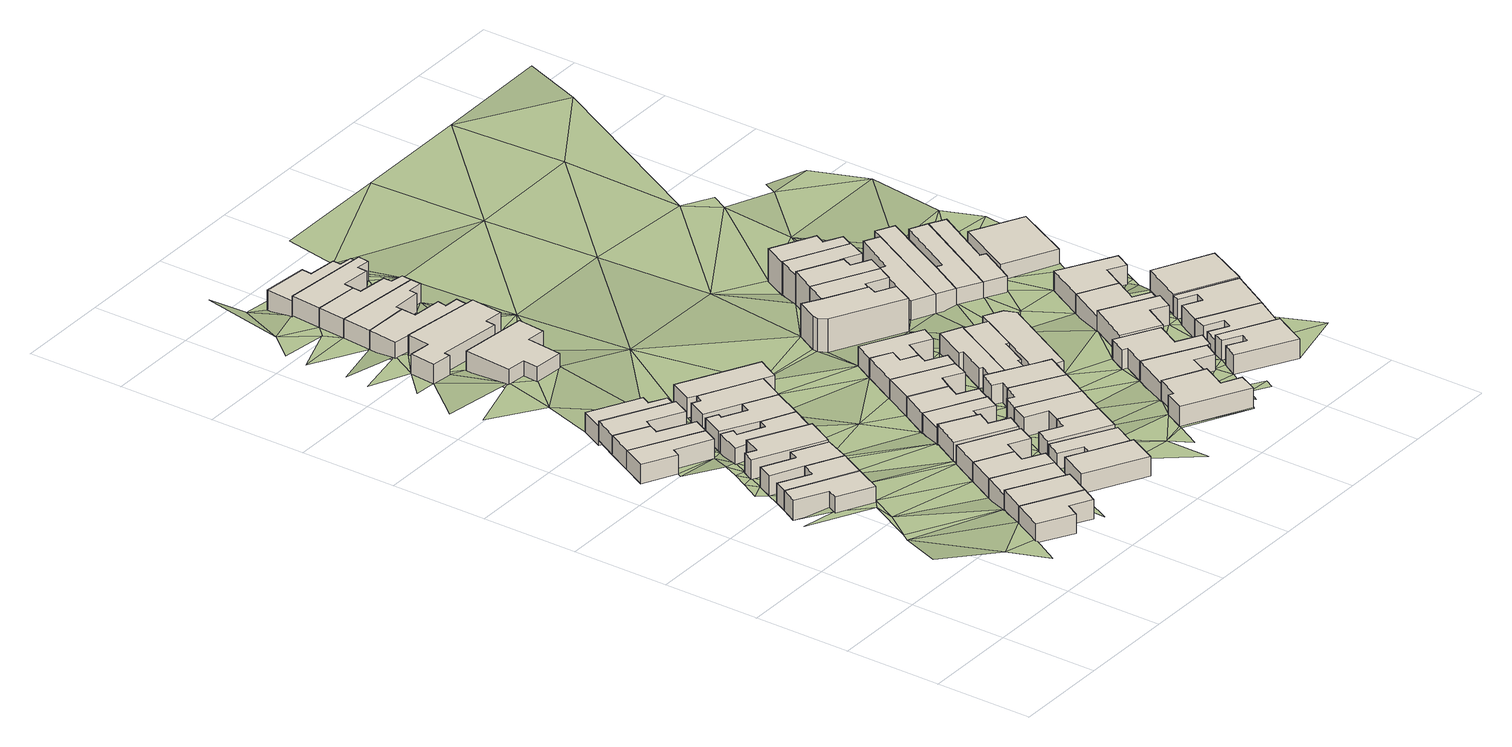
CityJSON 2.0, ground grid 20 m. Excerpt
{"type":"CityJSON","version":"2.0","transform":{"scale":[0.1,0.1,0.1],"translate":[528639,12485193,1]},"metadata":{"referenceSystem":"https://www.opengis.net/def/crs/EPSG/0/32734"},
"CityObjects":{
"building1":{"type":"Building","attributes":{"address":"44 Fairview Avenue Woodstock Cape Town","building":"house","building:levels":1,"building_height":4.1,"plus_code":"4FRW3F92+F83","ground_height":22.59,"roof_height":26.69},"geometry":[{"type":"Solid","lod":"1","boundaries":[[[[0,1,2,3]],[[1,4,5,2]],[[4,6,7,5]],[[6,8,9,7]],[[8,10,11,9]],[[10,0,3,11]],[[3,2,5,7,9,11]],[[10,8,6,4,1,0]]]]}]},
"building2":{"type":"Building","attributes":{"address":"42 Fairview Avenue Woodstock Cape Town","building":"house","building:levels":1,"building_height":4.1,"plus_code":"4FRW3F92+F85","ground_height":22.59,"roof_height":26.69},"geometry":[{"type":"Solid","lod":"1","boundaries":[[[[12,13,14,15]],[[13,16,17,14]],[[16,18,19,17]],[[18,1,2,19]],[[1,0,3,2]],[[0,12,15,3]],[[15,14,17,19,2,3]],[[0,1,18,16,13,12]]]]}]},
"building3":{"type":"Building","attributes":{"address":"53 Fairview Avenue Cape Town","building":"house","building:levels":1,"building_height":4.1,"plus_code":"4FRW3F92+898","ground_height":24.28,"roof_height":28.38},"geometry":[{"type":"Solid","lod":"1","boundaries":[[[[20,21,22,23]],[[21,24,25,22]],[[24,26,27,25]],[[26,28,29,27]],[[28,30,31,29]],[[30,20,23,31]],[[23,22,25,27,29,31]],[[30,28,26,24,21,20]]]]}]},
"building4":{"type":"Building","attributes":{"address":"7 Plumer Road Woodstock Cape Town","building":"house","building:levels":1,"building_height":4.1,"plus_code":"4FRW3F92+H86","ground_height":21.58,"roof_height":25.68},"geometry":[{"type":"Solid","lod":"1","boundaries":[[[[32,33,34,35]],[[33,36,37,34]],[[36,38,39,37]],[[38,40,41,39]],[[40,42,43,41]],[[42,32,35,43]],[[35,34,37,39,41,43]],[[42,40,38,36,33,32]]]]}]},
"building5":{"type":"Building","attributes":{"address":"40 Fairview Avenue Woodstock Cape Town","building":"house","building:levels":1,"building_height":4.1,"plus_code":"4FRW3F92+F9J","ground_height":22.59,"roof_height":26.69},"geometry":[{"type":"Solid","lod":"1","boundaries":[[[[13,12,15,14]],[[12,44,45,15]],[[44,46,47,45]],[[46,48,49,47]],[[48,50,51,49]],[[50,52,53,51]],[[52,13,14,53]],[[14,15,45,47,49,51,53]],[[52,50,48,46,44,12,13]]]]}]},
"building6":{"type":"Building","attributes":{"address":"51 Fairview Avenue Cape Town","building":"house","building:levels":1,"building_height":4.1,"plus_code":"4FRW3F92+89H","ground_height":24.28,"roof_height":28.38},"geometry":[{"type":"Solid","lod":"1","boundaries":[[[[30,28,29,31]],[[28,54,55,29]],[[54,56,57,55]],[[56,30,31,57]],[[31,29,55,57]],[[56,54,28,30]]]]}]},
"building7":{"type":"Building","attributes":{"address":"5 Plumer Road Woodstock Cape Town","building":"house","building:levels":1,"building_height":4.1,"plus_code":"4FRW3F92+H8F","ground_height":21.58,"roof_height":25.68},"geometry":[{"type":"Solid","lod":"1","boundaries":[[[[58,32,35,59]],[[32,42,43,35]],[[42,60,61,43]],[[60,62,63,61]],[[62,64,65,63]],[[64,58,59,65]],[[59,35,43,61,63,65]],[[64,62,60,42,32,58]]]]}]},
"building8":{"type":"Building","attributes":{"address":"38 Fairview Avenue Woodstock Cape Town","building":"house","building:levels":1,"building_height":4.1,"plus_code":"4FRW3F92+G92","ground_height":22.39,"roof_height":26.49},"geometry":[{"type":"Solid","lod":"1","boundaries":[[[[66,67,68,69]],[[67,70,71,68]],[[70,72,73,71]],[[72,74,75,73]],[[74,76,77,75]],[[76,66,69,77]],[[69,68,71,73,75,77]],[[76,74,72,70,67,66]]]]}]},
"building9":{"type":"Building","attributes":{"address":"49 Fairview Avenue Cape Town","building":"house","building:levels":1,"building_height":4.1,"plus_code":"4FRW3F92+8CV","ground_height":23.28,"roof_height":27.38},"geometry":[{"type":"Solid","lod":"1","boundaries":[[[[78,79,80,81]],[[79,82,83,80]],[[82,84,85,83]],[[84,78,81,85]],[[81,80,83,85]],[[84,82,79,78]]]]}]},
"building10":{"type":"Building","attributes":{"address":"3 Plumer Road Woodstock Cape Town","building":"house","building:levels":1,"building_height":4.1,"plus_code":"4FRW3F92+J84","ground_height":21.58,"roof_height":25.68},"geometry":[{"type":"Solid","lod":"1","boundaries":[[[[86,58,59,87]],[[58,64,65,59]],[[64,88,89,65]],[[88,90,91,89]],[[90,92,93,91]],[[92,86,87,93]],[[87,59,65,89,91,93]],[[92,90,88,64,58,86]]]]}]},
"building11":{"type":"Building","attributes":{"address":"36 Fairview Avenue Woodstock Cape Town","building":"house","building:levels":1,"building_height":4.1,"plus_code":"4FRW3F92+G9G","ground_height":21.58,"roof_height":25.68},"geometry":[{"type":"Solid","lod":"1","boundaries":[[[[94,95,96,97]],[[95,98,99,96]],[[98,100,101,99]],[[100,102,103,101]],[[102,104,105,103]],[[104,106,107,105]],[[106,108,109,107]],[[108,110,111,109]],[[110,94,97,111]],[[97,96,99,101,103,105,107,109,111]],[[110,108,106,104,102,100,98,95,94]]]]}]},
"building12":{"type":"Building","attributes":{"address":"1 Plumer Road Woodstock Cape Town","building":"house","building:levels":1,"building_height":4.1,"plus_code":"4FRW3F92+J89","ground_height":20.48,"roof_height":24.58},"geometry":[{"type":"Solid","lod":"1","boundaries":[[[[112,113,114,115]],[[113,116,117,114]],[[116,118,119,117]],[[118,120,121,119]],[[120,122,123,121]],[[122,112,115,123]],[[115,114,117,119,121,123]],[[122,120,118,116,113,112]]]]}]},
"building13":{"type":"Building","attributes":{"address":"47 Fairview Avenue Cape Town","building":"house","building:levels":1,"building_height":4.1,"plus_code":"4FRW3F92+9C7","ground_height":23.28,"roof_height":27.38},"geometry":[{"type":"Solid","lod":"1","boundaries":[[[[84,82,83,85]],[[82,124,125,83]],[[124,126,127,125]],[[126,128,129,127]],[[128,130,131,129]],[[130,84,85,131]],[[85,83,125,127,129,131]],[[130,128,126,124,82,84]]]]}]},
"building14":{"type":"Building","attributes":{"address":"34 Fairview Avenue Woodstock Cape Town","building":"house","building:levels":1,"building_height":4.1,"plus_code":"4FRW3F92+G9W","ground_height":21.51,"roof_height":25.61},"geometry":[{"type":"Solid","lod":"1","boundaries":[[[[132,133,134,135]],[[133,136,137,134]],[[136,138,139,137]],[[138,140,141,139]],[[140,142,143,141]],[[142,144,145,143]],[[144,146,96,145]],[[146,147,97,96]],[[147,132,135,97]],[[135,134,137,139,141,143,145,96,97]],[[147,146,144,142,140,138,136,133,132]]]]}]},
"building15":{"type":"Building","attributes":{"address":"45 Fairview Avenue Cape Town","building":"house","building:levels":1,"building_height":4.1,"plus_code":"4FRW3F92+9CW","ground_height":23.28,"roof_height":27.38},"geometry":[{"type":"Solid","lod":"1","boundaries":[[[[130,128,129,131]],[[128,148,149,129]],[[148,150,151,149]],[[150,152,153,151]],[[152,154,155,153]],[[154,130,131,155]],[[131,129,149,151,153,155]],[[154,152,150,148,128,130]]]]}]},
"building16":{"type":"Building","attributes":{"address":"18 Kitchener Road Woodstock Cape Town","building":"house","building:levels":1,"building_height":4.1,"plus_code":"4FRW3F92+8F7","ground_height":24.16,"roof_height":28.26},"geometry":[{"type":"Solid","lod":"1","boundaries":[[[[156,157,158,159]],[[157,160,161,158]],[[160,162,163,161]],[[162,164,165,163]],[[164,156,159,165]],[[159,158,161,163,165]],[[164,162,160,157,156]]]]}]},
"building17":{"type":"Building","attributes":{"address":"Fairview Avenue Woodstock Cape Town","building":"house","building:levels":1,"building_height":4.1,"plus_code":"4FRW3F92+H99","ground_height":21.51,"roof_height":25.61},"geometry":[{"type":"Solid","lod":"1","boundaries":[[[[166,167,168,169]],[[167,170,171,168]],[[170,172,173,171]],[[172,174,175,173]],[[174,133,134,175]],[[133,132,135,134]],[[132,166,169,135]],[[169,168,171,173,175,134,135]],[[132,133,174,172,170,167,166]]]]}]},
"building18":{"type":"Building","attributes":{"address":"43 Fairview Avenue Cape Town","building":"house","building:levels":1,"building_height":4.1,"plus_code":"4FRW3F92+CC9","ground_height":23.28,"roof_height":27.38},"geometry":[{"type":"Solid","lod":"1","boundaries":[[[[176,177,178,179]],[[177,180,181,178]],[[180,182,183,181]],[[182,184,185,183]],[[184,186,187,185]],[[186,176,179,187]],[[179,178,181,183,185,187]],[[186,184,182,180,177,176]]]]}]},
"building19":{"type":"Building","attributes":{"address":"16 Kitchener Road Woodstock Cape Town","building":"house","building:levels":1,"building_height":4.1,"plus_code":"4FRW3F92+8FQ","ground_height":23.28,"roof_height":27.38},"geometry":[{"type":"Solid","lod":"1","boundaries":[[[[188,189,190,191]],[[189,192,193,190]],[[192,194,195,193]],[[194,196,197,195]],[[196,198,199,197]],[[198,188,191,199]],[[191,190,193,195,197,199]],[[198,196,194,192,189,188]]]]}]},
"building20":{"type":"Building","attributes":{"address":"Fairview Avenue Woodstock Cape Town","building":"house","building:levels":1,"building_height":4.1,"plus_code":"4FRW3F92+HCM","ground_height":21.51,"roof_height":25.61},"geometry":[{"type":"Solid","lod":"1","boundaries":[[[[167,166,169,168]],[[166,200,201,169]],[[200,202,203,201]],[[202,204,205,203]],[[204,206,207,205]],[[206,167,168,207]],[[168,169,201,203,205,207]],[[206,204,202,200,166,167]]]]}]},
"building21":{"type":"Building","attributes":{"address":"41 Fairview Avenue Cape Town","building":"house","building:levels":1,"building_height":4.1,"plus_code":"4FRW3F92+CFR","ground_height":22.39,"roof_height":26.49},"geometry":[{"type":"Solid","lod":"1","boundaries":[[[[208,209,210,211]],[[209,212,213,210]],[[212,214,215,213]],[[214,216,217,215]],[[216,218,219,217]],[[218,208,211,219]],[[211,210,213,215,217,219]],[[218,216,214,212,209,208]]]]}]},
"building22":{"type":"Building","attributes":{"address":"14 Kitchener Road Woodstock Cape Town","building":"house","building:levels":1,"building_height":4.1,"plus_code":"4FRW3F92+8GR","ground_height":23.24,"roof_height":27.34},"geometry":[{"type":"Solid","lod":"1","boundaries":[[[[220,221,222,223]],[[221,224,225,222]],[[224,226,227,225]],[[226,228,229,227]],[[228,230,231,229]],[[230,220,223,231]],[[223,222,225,227,229,231]],[[230,228,226,224,221,220]]]]}]},
"building23":{"type":"Building","attributes":{"address":"13A Altona Grove Woodstock Cape Town","building":"house","building:levels":1,"building_height":4.1,"plus_code":"4FRW3F92+P9F","ground_height":19.25,"roof_height":23.35},"geometry":[{"type":"Solid","lod":"1","boundaries":[[[[232,233,234,235]],[[233,236,237,234]],[[236,238,239,237]],[[238,240,241,239]],[[240,242,243,241]],[[242,244,245,243]],[[244,246,247,245]],[[246,232,235,247]],[[235,234,237,239,241,243,245,247]],[[246,244,242,240,238,236,233,232]]]]}]},
"building24":{"type":"Building","attributes":{"address":"11 Altona Grove Woodstock Cape Town","building":"house","building:levels":1,"building_height":4.1,"plus_code":"4FRW3F92+Q9F","ground_height":19.25,"roof_height":23.35},"geometry":[{"type":"Solid","lod":"1","boundaries":[[[[248,249,250,251]],[[249,252,253,250]],[[252,254,255,253]],[[254,256,257,255]],[[256,258,259,257]],[[258,260,261,259]],[[260,262,263,261]],[[262,264,265,263]],[[264,266,267,265]],[[266,248,251,267]],[[251,250,253,255,257,259,261,263,265,267]],[[266,264,262,260,258,256,254,252,249,248]]]]}]},
"building25":{"type":"Building","attributes":{"address":"39 Fairview Avenue Cape Town","building":"house","building:levels":1,"building_height":4.1,"plus_code":"4FRW3F92+FF4","ground_height":22.26,"roof_height":26.36},"geometry":[{"type":"Solid","lod":"1","boundaries":[[[[268,269,270,271]],[[269,272,273,270]],[[272,274,275,273]],[[274,276,277,275]],[[276,278,279,277]],[[278,268,271,279]],[[271,270,273,275,277,279]],[[278,276,274,272,269,268]]]]}]},
"building26":{"type":"Building","attributes":{"address":"12 Kitchener Road Woodstock Cape Town","building":"house","building:levels":1,"building_height":4.1,"plus_code":"4FRW3F92+9GP","ground_height":23.24,"roof_height":27.34},"geometry":[{"type":"Solid","lod":"1","boundaries":[[[[280,281,282,283]],[[281,284,285,282]],[[284,286,287,285]],[[286,221,222,287]],[[221,220,223,222]],[[220,280,283,223]],[[283,282,285,287,222,223]],[[220,221,286,284,281,280]]]]}]},
"building27":{"type":"Building","attributes":{"address":"9 Altona Grove Woodstock Cape Town","building":"house","building:levels":1,"building_height":4.1,"plus_code":"4FRW3F92+R93","ground_height":18.28,"roof_height":22.38},"geometry":[{"type":"Solid","lod":"1","boundaries":[[[[288,289,290,291]],[[289,292,293,290]],[[292,294,295,293]],[[294,296,297,295]],[[296,298,299,297]],[[298,300,301,299]],[[300,302,303,301]],[[302,288,291,303]],[[291,290,293,295,297,299,301,303]],[[302,300,298,296,294,292,289,288]]]]}]},
"building28":{"type":"Building","attributes":{"address":"7 Altona Grove Woodstock Cape Town","building":"house","building:levels":1,"building_height":4.1,"plus_code":"4FRW3F92+R9P","ground_height":18.28,"roof_height":22.38},"geometry":[{"type":"Solid","lod":"1","boundaries":[[[[304,288,291,305]],[[288,302,303,291]],[[302,306,307,303]],[[306,308,309,307]],[[308,310,311,309]],[[310,312,313,311]],[[312,314,315,313]],[[314,304,305,315]],[[305,291,303,307,309,311,313,315]],[[314,312,310,308,306,302,288,304]]]]}]},
"building29":{"type":"Building","attributes":{"address":"37 Fairview Avenue Cape Town","building":"house","building:levels":1,"building_height":4.1,"plus_code":"4FRW3F92+FFQ","ground_height":22.26,"roof_height":26.36},"geometry":[{"type":"Solid","lod":"1","boundaries":[[[[278,276,277,279]],[[276,316,317,277]],[[316,318,319,317]],[[318,320,321,319]],[[320,322,323,321]],[[322,278,279,323]],[[279,277,317,319,321,323]],[[322,320,318,316,276,278]]]]}]},
"building30":{"type":"Building","attributes":{"address":"10 Kitchener Road Woodstock Cape Town","building":"house","building:levels":1,"building_height":4.1,"plus_code":"4FRW3F92+CG4","ground_height":23.24,"roof_height":27.34},"geometry":[{"type":"Solid","lod":"1","boundaries":[[[[324,325,326,327]],[[325,328,329,326]],[[328,281,282,329]],[[281,280,283,282]],[[280,330,331,283]],[[330,324,327,331]],[[327,326,329,282,283,331]],[[330,280,281,328,325,324]]]]}]},
"building31":{"type":"Building","attributes":{"address":"5 Altona Grove Woodstock Cape Town","building":"house","building:levels":1,"building_height":4.1,"plus_code":"4FRW3F92+R9W","ground_height":18.28,"roof_height":22.38},"geometry":[{"type":"Solid","lod":"1","boundaries":[[[[332,304,305,333]],[[304,314,315,305]],[[314,334,335,315]],[[334,336,337,335]],[[336,338,339,337]],[[338,340,341,339]],[[340,342,343,341]],[[342,332,333,343]],[[333,305,315,335,337,339,341,343]],[[342,340,338,336,334,314,304,332]]]]}]},
"building32":{"type":"Building","attributes":{"address":"35 Fairview Avenue Cape Town","building":"house","building:levels":1,"building_height":4.1,"plus_code":"4FRW3F92+FGR","ground_height":22.26,"roof_height":26.36},"geometry":[{"type":"Solid","lod":"1","boundaries":[[[[322,320,321,323]],[[320,344,345,321]],[[344,346,347,345]],[[346,348,349,347]],[[348,350,351,349]],[[350,352,353,351]],[[352,354,355,353]],[[354,322,323,355]],[[323,321,345,347,349,351,353,355]],[[354,352,350,348,346,344,320,322]]]]}]},
"building33":{"type":"Building","attributes":{"address":"3 Altona Grove Woodstock Cape Town","building":"house","building:levels":1,"building_height":4.1,"plus_code":"4FRW3F92+V9H","ground_height":18.28,"roof_height":22.38},"geometry":[{"type":"Solid","lod":"1","boundaries":[[[[356,332,333,357]],[[332,342,343,333]],[[342,358,359,343]],[[358,360,361,359]],[[360,362,363,361]],[[362,364,365,363]],[[364,366,367,365]],[[366,356,357,367]],[[357,333,343,359,361,363,365,367]],[[366,364,362,360,358,342,332,356]]]]}]},
"building34":{"type":"Building","attributes":{"address":"8 Kitchener Road Woodstock Cape Town","building":"house","building:levels":1,"building_height":4.1,"plus_code":"4FRW3F92+CGH","ground_height":23.24,"roof_height":27.34},"geometry":[{"type":"Solid","lod":"1","boundaries":[[[[368,369,370,371]],[[369,372,373,370]],[[372,374,375,373]],[[374,376,377,375]],[[376,324,327,377]],[[324,330,331,327]],[[330,368,371,331]],[[371,370,373,375,377,327,331]],[[330,324,376,374,372,369,368]]]]}]},
"building35":{"type":"Building","attributes":{"address":"1 Altona Grove Woodstock Cape Town","building":"house","building:levels":1,"building_height":4.1,"plus_code":"4FRW3F92+V9W","ground_height":17.26,"roof_height":21.36},"geometry":[{"type":"Solid","lod":"1","boundaries":[[[[378,379,380,381]],[[379,382,383,380]],[[382,384,385,383]],[[384,386,387,385]],[[386,388,389,387]],[[388,390,391,389]],[[390,392,393,391]],[[392,378,381,393]],[[381,380,383,385,387,389,391,393]],[[392,390,388,386,384,382,379,378]]]]}]},
"building36":{"type":"Building","attributes":{"address":"19 Kitchener Road Woodstock Cape Town","building":"house","building:levels":1,"building_height":4.1,"plus_code":"4FRW3F92+8HH","ground_height":24.16,"roof_height":28.26},"geometry":[{"type":"Solid","lod":"1","boundaries":[[[[394,395,396,397]],[[395,398,399,396]],[[398,400,401,399]],[[400,402,403,401]],[[402,404,405,403]],[[404,406,407,405]],[[406,408,409,407]],[[408,394,397,409]],[[397,396,399,401,403,405,407,409]],[[408,406,404,402,400,398,395,394]]]]}]},
"building37":{"type":"Building","attributes":{"address":"33 Fairview Avenue Cape Town","building":"house","building:levels":1,"building_height":4.1,"plus_code":"4FRW3F92+GG8","ground_height":22.26,"roof_height":26.36},"geometry":[{"type":"Solid","lod":"1","boundaries":[[[[354,352,353,355]],[[352,350,351,353]],[[350,348,349,351]],[[348,410,411,349]],[[410,412,413,411]],[[412,414,415,413]],[[414,416,417,415]],[[416,354,355,417]],[[355,353,351,349,411,413,415,417]],[[416,414,412,410,348,350,352,354]]]]}]},
"building38":{"type":"Building","attributes":{"address":"2 Kitchener Road Woodstock Cape Town","building":"house","building:levels":1,"building_height":4.1,"plus_code":"4FRW3F92+FH6","ground_height":22.26,"roof_height":26.36},"geometry":[{"type":"Solid","lod":"1","boundaries":[[[[418,419,420,421]],[[419,422,423,420]],[[422,424,425,423]],[[424,426,427,425]],[[426,428,429,427]],[[428,430,431,429]],[[430,432,433,431]],[[432,418,421,433]],[[421,420,423,425,427,429,431,433]],[[432,430,428,426,424,422,419,418]]]]}]},
"building39":{"type":"Building","attributes":{"address":"4 Kitchener Road Woodstock Cape Town","building":"house","building:levels":1,"building_height":4.1,"plus_code":"4FRW3F92+FHG","ground_height":22.05,"roof_height":26.15},"geometry":[{"type":"Solid","lod":"1","boundaries":[[[[434,435,436,437]],[[435,438,439,436]],[[438,440,441,439]],[[440,442,443,441]],[[442,444,445,443]],[[444,446,447,445]],[[446,448,449,447]],[[448,434,437,449]],[[437,436,439,441,443,445,447,449]],[[448,446,444,442,440,438,435,434]]]]}]},
"building40":{"type":"Building","attributes":{"address":"17 Kitchener Road Woodstock Cape Town","building":"house","building:levels":1,"building_height":4.1,"plus_code":"4FRW3F92+9J3","ground_height":23.33,"roof_height":27.43},"geometry":[{"type":"Solid","lod":"1","boundaries":[[[[450,451,452,453]],[[451,454,455,452]],[[454,456,457,455]],[[456,458,459,457]],[[458,460,461,459]],[[460,450,453,461]],[[453,452,455,457,459,461]],[[460,458,456,454,451,450]]]]}]},
"building41":{"type":"Building","attributes":{"building":"yes","building:levels":2,"building_height":6.9,"plus_code":"4FRW3F92+HH6","ground_height":21.19,"roof_height":28.09},"geometry":[{"type":"Solid","lod":"1","boundaries":[[[[462,463,464,465]],[[463,466,467,464]],[[466,468,469,467]],[[468,470,471,469]],[[470,472,473,471]],[[472,474,475,473]],[[474,476,477,475]],[[476,478,479,477]],[[478,462,465,479]],[[465,464,467,469,471,473,475,477,479]],[[478,476,474,472,470,468,466,463,462]]]]}]},
"building42":{"type":"Building","attributes":{"address":"6 Kitchener Road Woodstock Cape Town","building":"house","building:levels":1,"building_height":4.1,"plus_code":"4FRW3F92+CHW","ground_height":22.05,"roof_height":26.15},"geometry":[{"type":"Solid","lod":"1","boundaries":[[[[448,446,447,449]],[[446,480,481,447]],[[480,482,483,481]],[[482,484,485,483]],[[484,486,487,485]],[[486,488,489,487]],[[488,490,491,489]],[[490,448,449,491]],[[449,447,481,483,485,487,489,491]],[[490,488,486,484,482,480,446,448]]]]}]},
"building43":{"type":"Building","attributes":{"address":"15 Kitchener Road Woodstock Cape Town","building":"house","building:levels":1,"building_height":4.1,"plus_code":"4FRW3F92+9JG","ground_height":23.33,"roof_height":27.43},"geometry":[{"type":"Solid","lod":"1","boundaries":[[[[451,450,453,452]],[[450,492,493,453]],[[492,494,495,493]],[[494,496,497,495]],[[496,498,499,497]],[[498,500,501,499]],[[500,502,503,501]],[[502,504,505,503]],[[504,451,452,505]],[[452,453,493,495,497,499,501,503,505]],[[504,502,500,498,496,494,492,450,451]]]]}]},
"building44":{"type":"Building","attributes":{"address":"Fairview Avenue Cape Town","building":"detached","building:levels":2,"building_height":6.9,"plus_code":"4FRW3F92+HHG","ground_height":20.89,"roof_height":27.79},"geometry":[{"type":"Solid","lod":"1","boundaries":[[[[506,507,508,509]],[[507,510,511,508]],[[510,512,513,511]],[[512,514,515,513]],[[514,516,517,515]],[[516,506,509,517]],[[509,508,511,513,515,517]],[[516,514,512,510,507,506]]]]}]},
"building45":{"type":"Building","attributes":{"address":"Fairview Avenue Cape Town","building":"detached","building:levels":2,"building_height":6.9,"plus_code":"4FRW3F92+HHW","ground_height":20.89,"roof_height":27.79},"geometry":[{"type":"Solid","lod":"1","boundaries":[[[[506,516,517,509]],[[516,518,519,517]],[[518,520,521,519]],[[520,522,523,521]],[[522,524,525,523]],[[524,506,509,525]],[[509,517,519,521,523,525]],[[524,522,520,518,516,506]]]]}]},
"building46":{"type":"Building","attributes":{"address":"24 Roberts Road Woodstock Cape Town","building":"house","building:levels":1,"building_height":4.1,"plus_code":"4FRW3F92+8MG","ground_height":24.44,"roof_height":28.54},"geometry":[{"type":"Solid","lod":"1","boundaries":[[[[526,527,528,529]],[[527,530,531,528]],[[530,532,533,531]],[[532,534,535,533]],[[534,536,537,535]],[[536,538,539,537]],[[538,540,541,539]],[[540,526,529,541]],[[529,528,531,533,535,537,539,541]],[[540,538,536,534,532,530,527,526]]]]}]},
"building47":{"type":"Building","attributes":{"address":"13 Kitchener Road Woodstock Cape Town","building":"house","building:levels":1,"building_height":4.1,"plus_code":"4FRW3F92+CM3","ground_height":23.33,"roof_height":27.43},"geometry":[{"type":"Solid","lod":"1","boundaries":[[[[542,543,544,545]],[[543,546,547,544]],[[546,548,549,547]],[[548,550,551,549]],[[550,552,553,551]],[[552,542,545,553]],[[545,544,547,549,551,553]],[[552,550,548,546,543,542]]]]}]},
"building48":{"type":"Building","attributes":{"address":"Fairview Avenue Cape Town","building":"detached","building:levels":2,"building_height":6.9,"plus_code":"4FRW3F92+JJ6","ground_height":20.11,"roof_height":27.01},"geometry":[{"type":"Solid","lod":"1","boundaries":[[[[554,555,556,557]],[[555,558,559,556]],[[558,560,561,559]],[[560,562,563,561]],[[562,564,565,563]],[[564,554,557,565]],[[557,556,559,561,563,565]],[[564,562,560,558,555,554]]]]}]},
"building49":{"type":"Building","attributes":{"address":"22 Roberts Road Woodstock Cape Town","building":"house","building:levels":1,"building_height":4.1,"plus_code":"4FRW3F92+8PR","ground_height":23.33,"roof_height":27.43},"geometry":[{"type":"Solid","lod":"1","boundaries":[[[[566,567,568,569]],[[567,570,571,568]],[[570,572,573,571]],[[572,574,575,573]],[[574,576,577,575]],[[576,578,579,577]],[[578,580,581,579]],[[580,566,569,581]],[[569,568,571,573,575,577,579,581]],[[580,578,576,574,572,570,567,566]]]]}]},
"building50":{"type":"Building","attributes":{"address":"Fairview Avenue Cape Town","building":"detached","building:levels":2,"building_height":6.9,"plus_code":"4FRW3F92+JJJ","ground_height":19.9,"roof_height":26.8},"geometry":[{"type":"Solid","lod":"1","boundaries":[[[[582,583,584,585]],[[583,586,587,584]],[[586,588,589,587]],[[588,590,591,589]],[[590,592,593,591]],[[592,582,585,593]],[[585,584,587,589,591,593]],[[592,590,588,586,583,582]]]]}]},
"building51":{"type":"Building","attributes":{"address":"Kitchener Road Cape Town","building":"house","building:levels":1,"building_height":4.1,"plus_code":"4FRW3F92+HJ8","ground_height":20.89,"roof_height":24.99},"geometry":[{"type":"Solid","lod":"1","boundaries":[[[[594,595,596,597]],[[595,598,599,596]],[[598,600,601,599]],[[600,602,603,601]],[[602,604,605,603]],[[604,594,597,605]],[[597,596,599,601,603,605]],[[604,602,600,598,595,594]]]]}]},
"building52":{"type":"Building","attributes":{"address":"11 Kitchener Road Woodstock Cape Town","building":"house","building:levels":1,"building_height":4.1,"plus_code":"4FRW3F92+CMP","ground_height":22.05,"roof_height":26.15},"geometry":[{"type":"Solid","lod":"1","boundaries":[[[[606,607,608,609]],[[607,610,611,608]],[[610,612,613,611]],[[612,614,615,613]],[[614,616,617,615]],[[616,606,609,617]],[[609,608,611,613,615,617]],[[616,614,612,610,607,606]]]]}]},
"building53":{"type":"Building","attributes":{"address":"Kitchener Road Cape Town","building":"house","building:levels":1,"building_height":4.1,"plus_code":"4FRW3F92+HMJ","ground_height":20.89,"roof_height":24.99},"geometry":[{"type":"Solid","lod":"1","boundaries":[[[[594,618,619,597]],[[618,620,621,619]],[[620,622,623,621]],[[622,624,625,623]],[[624,595,596,625]],[[595,594,597,596]],[[597,619,621,623,625,596]],[[595,624,622,620,618,594]]]]}]},
"building54":{"type":"Building","attributes":{"address":"20 Roberts Road Woodstock Cape Town","building":"house","building:levels":1,"building_height":4.1,"plus_code":"4FRW3F92+9PF","ground_height":23.33,"roof_height":27.43},"geometry":[{"type":"Solid","lod":"1","boundaries":[[[[567,626,627,568]],[[626,628,629,627]],[[628,630,631,629]],[[630,632,633,631]],[[632,634,635,633]],[[634,636,637,635]],[[636,570,571,637]],[[570,567,568,571]],[[568,627,629,631,633,635,637,571]],[[570,636,634,632,630,628,626,567]]]]}]},
"building55":{"type":"Building","attributes":{"address":"Kitchener Road Cape Town","building":"house","building:levels":1,"building_height":4.1,"plus_code":"4FRW3F92+HMG","ground_height":20.89,"roof_height":24.99},"geometry":[{"type":"Solid","lod":"1","boundaries":[[[[618,638,639,619]],[[638,640,641,639]],[[640,642,643,641]],[[642,644,645,643]],[[644,620,621,645]],[[620,618,619,621]],[[619,639,641,643,645,621]],[[620,644,642,640,638,618]]]]}]},
"building56":{"type":"Building","attributes":{"address":"9 Kitchener Road Woodstock Cape Town","building":"house","building:levels":1,"building_height":4.1,"plus_code":"4FRW3F92+FPC","ground_height":22.05,"roof_height":26.15},"geometry":[{"type":"Solid","lod":"1","boundaries":[[[[607,606,609,608]],[[606,646,647,609]],[[646,648,649,647]],[[648,650,651,649]],[[650,652,653,651]],[[652,607,608,653]],[[608,609,647,649,651,653]],[[652,650,648,646,606,607]]]]}]},
"building57":{"type":"Building","attributes":{"address":"Kitchener Road Cape Town","building":"house","building:levels":1,"building_height":4.1,"plus_code":"4FRW3F92+HM9","ground_height":20.89,"roof_height":24.99},"geometry":[{"type":"Solid","lod":"1","boundaries":[[[[638,654,655,639]],[[654,656,657,655]],[[656,658,659,657]],[[658,660,661,659]],[[660,640,641,661]],[[640,638,639,641]],[[639,655,657,659,661,641]],[[640,660,658,656,654,638]]]]}]},
"building58":{"type":"Building","attributes":{"address":"18 Roberts Road Woodstock Cape Town","building":"house","building:levels":1,"building_height":4.1,"plus_code":"4FRW3F92+CP5","ground_height":23.56,"roof_height":27.66},"geometry":[{"type":"Solid","lod":"1","boundaries":[[[[662,663,664,665]],[[663,666,667,664]],[[666,668,669,667]],[[668,662,665,669]],[[665,664,667,669]],[[668,666,663,662]]]]}]},
"building59":{"type":"Building","attributes":{"address":"4 Bettington Square Woodstock Cape Town","building":"house","building:levels":1,"building_height":4.1,"plus_code":"4FRW3F92+GPM","ground_height":20.94,"roof_height":25.04},"geometry":[{"type":"Solid","lod":"1","boundaries":[[[[670,671,672,673]],[[671,674,675,672]],[[674,676,677,675]],[[676,670,673,677]],[[673,672,675,677]],[[676,674,671,670]]]]}]},
"terrain1":{"type":"TINRelief","geometry":[{"type":"CompositeSurface","lod":"1","boundaries":[[[678,679,680]],[[680,681,682]],[[678,680,683]],[[684,685,686]],[[4,686,687]],[[682,683,680]],[[56,688,678]],[[689,685,688]],[[689,688,56]],[[56,678,683]],[[690,686,685]],[[52,18,16]],[[50,691,52]],[[690,685,689]],[[692,691,50]],[[16,13,52]],[[692,50,693]],[[692,693,694]],[[695,693,50]],[[56,84,689]],[[50,48,695]],[[694,693,696]],[[690,689,130]],[[36,697,40]],[[698,694,696]],[[36,40,38]],[[693,695,46]],[[40,697,698]],[[695,48,46]],[[699,698,696]],[[696,700,699]],[[689,84,130]],[[698,699,40]],[[700,701,699]],[[46,702,693]],[[690,154,703]],[[104,40,699]],[[62,704,64]],[[705,706,28]],[[40,104,42]],[[88,64,704]],[[130,154,690]],[[62,60,704]],[[12,703,180]],[[707,42,104]],[[46,44,702]],[[28,706,54]],[[104,102,707]],[[704,90,88]],[[42,707,708]],[[706,709,54]],[[708,60,42]],[[710,711,102]],[[60,90,704]],[[707,102,712]],[[703,154,180]],[[60,708,713]],[[177,44,12]],[[712,102,711]],[[713,90,60]],[[54,709,714]],[[708,715,713]],[[122,716,717]],[[714,718,54]],[[177,702,44]],[[717,719,720]],[[12,180,177]],[[721,90,713]],[[715,722,136]],[[92,90,721]],[[715,133,713]],[[723,724,719]],[[126,725,128]],[[714,726,718]],[[66,702,727]],[[721,728,92]],[[726,725,718]],[[715,136,133]],[[716,729,730]],[[728,721,731]],[[732,723,733]],[[92,728,730]],[[714,734,726]],[[731,735,728]],[[128,725,150]],[[182,180,154]],[[150,148,128]],[[725,726,194]],[[702,177,218]],[[730,204,716]],[[204,730,728]],[[736,733,737]],[[719,717,738]],[[727,739,66]],[[726,734,740]],[[194,150,725]],[[727,702,218]],[[723,719,741]],[[742,717,716]],[[194,743,150]],[[182,154,152]],[[717,742,738]],[[744,741,719]],[[745,150,743]],[[737,288,746]],[[739,727,132]],[[738,747,719]],[[748,741,744]],[[150,745,152]],[[749,733,750]],[[737,733,749]],[[751,743,194]],[[288,304,752]],[[753,754,755]],[[745,284,152]],[[756,716,204]],[[752,304,754]],[[182,152,284]],[[184,176,186]],[[727,218,757]],[[284,184,182]],[[224,221,745]],[[748,744,256]],[[221,284,745]],[[751,758,743]],[[132,200,166]],[[742,716,756]],[[281,176,184]],[[184,284,281]],[[755,754,332]],[[759,760,176]],[[727,757,761]],[[132,727,354]],[[281,759,176]],[[751,156,762]],[[284,221,286]],[[156,763,762]],[[754,304,332]],[[755,332,356]],[[749,764,737]],[[204,202,756]],[[755,356,765]],[[751,762,758]],[[132,354,200]],[[759,281,328]],[[242,742,244]],[[755,765,766]],[[246,256,744]],[[761,354,727]],[[759,328,767]],[[244,742,756]],[[767,328,324]],[[356,392,765]],[[324,328,325]],[[274,768,276]],[[400,758,762]],[[769,770,762]],[[374,768,767]],[[324,374,767]],[[202,200,416]],[[758,400,220]],[[258,256,260]],[[262,764,749]],[[260,256,246]],[[770,402,762]],[[771,772,302]],[[376,374,324]],[[768,372,276]],[[374,372,768]],[[200,354,416]],[[765,392,773]],[[316,276,318]],[[302,308,306]],[[402,400,762]],[[276,372,318]],[[244,774,246]],[[302,772,308]],[[774,244,756]],[[280,220,395]],[[260,246,774]],[[772,775,776]],[[428,318,372]],[[466,756,202]],[[400,395,220]],[[372,777,428]],[[342,340,338]],[[470,202,416]],[[773,392,778]],[[764,262,776]],[[779,777,372]],[[260,774,262]],[[780,402,770]],[[358,342,360]],[[318,428,320]],[[308,772,312]],[[777,430,428]],[[312,772,776]],[[470,468,202]],[[262,774,776]],[[779,372,369]],[[312,310,308]],[[338,360,342]],[[400,398,395]],[[344,348,346]],[[312,776,774]],[[468,466,202]],[[320,428,426]],[[424,344,320]],[[334,338,336]],[[369,781,779]],[[782,402,780]],[[783,348,344]],[[451,330,280]],[[320,426,424]],[[778,784,785]],[[783,410,348]],[[472,470,416]],[[395,451,280]],[[783,344,424]],[[338,364,360]],[[781,369,786]],[[364,362,360]],[[773,778,787]],[[774,788,312]],[[781,786,789]],[[330,790,368]],[[312,788,314]],[[334,788,338]],[[412,410,783]],[[314,788,334]],[[422,783,424]],[[338,788,364]],[[786,369,791]],[[785,787,778]],[[792,793,785]],[[783,422,412]],[[474,472,416]],[[502,790,330]],[[466,794,756]],[[756,795,774]],[[788,366,364]],[[502,330,451]],[[796,797,798]],[[788,793,366]],[[791,799,786]],[[785,793,787]],[[414,412,422]],[[414,474,416]],[[798,800,801]],[[793,788,787]],[[798,802,796]],[[422,419,414]],[[798,801,802]],[[466,463,803]],[[500,790,502]],[[451,504,502]],[[802,540,796]],[[801,804,802]],[[414,419,474]],[[796,805,806]],[[801,807,804]],[[756,794,795]],[[540,805,796]],[[466,803,808]],[[809,788,774]],[[466,808,794]],[[474,419,490]],[[490,419,448]],[[542,790,500]],[[538,805,540]],[[790,542,486]],[[476,462,478]],[[809,787,788]],[[532,805,538]],[[810,805,532]],[[498,543,500]],[[474,811,476]],[[542,500,543]],[[532,812,810]],[[594,474,490]],[[532,538,536]],[[813,462,514]],[[462,476,514]],[[812,532,530]],[[474,594,811]],[[808,564,794]],[[774,795,809]],[[811,514,476]],[[543,498,546]],[[494,498,496]],[[812,530,494]],[[534,532,536]],[[488,814,490]],[[494,530,578]],[[546,498,494]],[[815,787,816]],[[564,817,794]],[[490,814,594]],[[488,486,818]],[[494,572,546]],[[572,494,578]],[[602,514,811]],[[570,546,572]],[[578,819,572]],[[486,542,607]],[[514,602,516]],[[820,518,522]],[[814,488,821]],[[607,818,486]],[[572,819,574]],[[821,488,818]],[[546,570,550]],[[548,546,550]],[[602,518,516]],[[822,823,522]],[[822,522,518]],[[816,787,809]],[[822,518,602]],[[636,550,570]],[[822,602,600]],[[824,526,825]],[[826,795,794]],[[550,636,630]],[[818,827,821]],[[552,550,630]],[[794,817,828]],[[652,818,607]],[[630,636,829]],[[822,600,598]],[[668,552,630]],[[818,652,827]],[[598,830,822]],[[588,831,590]],[[829,832,630]],[[552,668,833]],[[817,590,834]],[[835,824,825]],[[836,837,833]],[[830,598,831]],[[838,827,652]],[[666,833,668]],[[642,620,644]],[[834,590,831]],[[836,833,666]],[[838,656,827]],[[831,598,624]],[[809,795,839]],[[828,826,794]],[[838,652,840]],[[598,595,624]],[[828,817,834]],[[834,831,624]],[[841,836,842]],[[666,843,836]],[[642,622,620]],[[843,842,836]],[[838,671,656]],[[840,652,844]],[[671,658,656]],[[845,838,840]],[[622,834,624]],[[795,826,839]],[[843,846,842]],[[846,844,842]],[[642,640,622]],[[671,660,658]],[[846,847,844]],[[809,848,816]],[[844,849,840]],[[850,828,834]],[[622,640,851]],[[826,828,852]],[[853,834,622]],[[848,809,839]],[[851,640,660]],[[671,854,660]],[[854,671,670]],[[834,853,850]],[[660,854,851]],[[851,853,622]],[[850,855,856]],[[839,826,857]],[[850,853,855]],[[857,848,839]],[[858,848,857]]]}]}
},
"vertices":[
[200,457,59],[64,527,59],[64,527,100],[200,457,100],[45,493,59],[45,493,100],[109,460,59],[109,460,100],[99,439,59],[99,439,100],[172,402,59],[172,402,100],
[228,510,59],[156,547,59],[156,547,100],[228,510,100],[141,520,59],[141,520,100],[78,553,59],[78,553,100],
[209,76,76],[279,37,76],[279,37,116],[209,76,116],[295,65,76],[295,65,116],[339,41,76],[339,41,116],[358,74,76],[358,74,116],[242,137,76],[242,137,116],
[30,850,49],[4,800,49],[4,800,89],[30,850,89],[71,765,49],[71,765,89],[80,782,49],[80,782,89],[154,745,49],[154,745,89],[169,775,49],[169,775,89],
[251,561,59],[251,561,100],[181,597,59],[181,597,100],[171,577,59],[171,577,100],[106,610,59],[106,610,100],[90,578,59],[90,578,100],
[387,128,76],[387,128,116],[273,191,76],[273,191,116],
[58,901,49],[58,901,89],[186,807,49],[186,807,89],[115,845,49],[115,845,89],[125,865,49],[125,865,89],
[288,625,57],[172,687,57],[172,687,98],[288,625,98],[154,652,57],[154,652,98],[133,663,57],[133,663,98],[121,640,57],[121,640,98],[258,568,57],[258,568,98],
[273,191,66],[387,128,66],[387,128,106],[273,191,106],[419,184,66],[419,184,106],[303,247,66],[303,247,106],
[85,950,49],[85,950,89],[134,880,49],[134,880,89],[204,843,49],[204,843,89],[222,878,49],[222,878,89],
[318,682,49],[252,714,49],[252,714,89],[318,682,89],[243,696,49],[243,696,89],[191,722,49],[191,722,89],[198,735,49],[198,735,89],[175,747,49],[175,747,89],[149,695,49],[149,695,89],[172,687,49],[172,687,89],[288,625,49],[288,625,89],
[85,950,38],[222,878,38],[222,878,79],[85,950,79],[237,908,38],[237,908,79],[203,926,38],[203,926,79],[213,944,38],[213,944,79],[110,998,38],[110,998,79],
[436,216,66],[436,216,106],[394,239,66],[394,239,106],[408,265,66],[408,265,106],[334,304,66],[334,304,106],
[349,742,48],[284,776,48],[284,776,89],[349,742,89],[273,755,48],[273,755,89],[224,780,48],[224,780,89],[229,789,48],[229,789,89],[205,801,48],[205,801,89],[180,754,48],[180,754,89],[252,714,48],[318,682,48],
[421,289,66],[421,289,106],[463,267,66],[463,267,106],[481,302,66],[481,302,106],[366,363,66],[366,363,106],
[554,106,74],[479,146,74],[479,146,115],[554,106,115],[432,171,74],[432,171,115],[400,112,74],[400,112,115],[523,47,74],[523,47,115],
[379,798,48],[259,859,48],[259,859,89],[379,798,89],[250,843,48],[250,843,89],[233,852,48],[233,852,89],[212,812,48],[212,812,89],
[479,391,66],[406,433,66],[406,433,106],[479,391,106],[371,372,66],[371,372,106],[484,310,66],[484,310,106],[501,339,66],[501,339,106],[462,361,66],[462,361,106],
[479,146,66],[554,106,66],[554,106,106],[479,146,106],[585,163,66],[585,163,106],[465,230,66],[465,230,106],[447,198,66],[447,198,106],[494,172,66],[494,172,106],
[400,787,48],[400,787,89],[425,834,48],[425,834,89],[268,916,48],[268,916,89],[243,868,48],[243,868,89],
[406,433,57],[479,391,57],[479,391,98],[406,433,98],[492,415,57],[492,415,98],[531,393,57],[531,393,98],[548,424,57],[548,424,98],[434,486,57],[434,486,98],
[619,230,65],[545,269,65],[545,269,106],[619,230,106],[532,246,65],[532,246,106],[489,269,65],[489,269,106],[471,236,65],[471,236,106],[589,173,65],[589,173,106],
[180,1310,25],[170,1210,25],[170,1210,66],[180,1310,66],[211,1206,25],[211,1206,66],[208,1174,25],[208,1174,66],[270,1168,25],[270,1168,66],[278,1242,25],[278,1242,66],[317,1238,25],[317,1238,66],[323,1295,25],[323,1295,66],
[113,1384,25],[107,1330,25],[107,1330,66],[113,1384,66],[149,1325,25],[149,1325,66],[151,1337,25],[151,1337,66],[284,1322,25],[284,1322,66],[286,1342,25],[286,1342,66],[326,1338,25],[326,1338,66],[333,1405,25],[333,1405,66],[165,1427,25],[165,1427,66],[159,1379,25],[159,1379,66],
[434,486,55],[548,424,55],[548,424,96],[434,486,96],[565,455,55],[565,455,96],[525,477,55],[525,477,96],[540,504,55],[540,504,96],[466,544,55],[466,544,96],
[652,290,65],[534,355,65],[534,355,106],[652,290,106],[516,320,65],[516,320,106],[560,298,65],[560,298,106],
[152,1503,16],[144,1441,16],[144,1441,56],[152,1503,56],[328,1411,16],[328,1411,56],[332,1440,16],[332,1440,56],[302,1442,16],[302,1442,56],[306,1462,16],[306,1462,56],[244,1468,16],[244,1468,56],[246,1499,16],[246,1499,56],
[157,1564,16],[157,1564,56],[247,1512,16],[247,1512,56],[307,1510,16],[307,1510,56],[308,1526,16],[308,1526,56],[339,1524,16],[339,1524,56],[340,1546,16],[340,1546,56],
[556,530,55],[556,530,96],[597,508,55],[597,508,96],[612,541,55],[612,541,96],[498,604,55],[498,604,96],
[582,405,65],[565,376,65],[565,376,106],[582,405,106],[552,384,65],[552,384,106],[683,346,65],[683,346,106],
[163,1622,16],[163,1622,56],[342,1567,16],[342,1567,56],[316,1572,16],[316,1572,56],[316,1589,16],[316,1589,56],[255,1596,16],[255,1596,56],[256,1614,16],[256,1614,56],
[628,569,55],[628,569,96],[588,591,55],[588,591,96],[598,611,55],[598,611,96],[565,629,55],[565,629,96],[579,655,55],[579,655,96],[538,677,55],[538,677,96],
[169,1686,16],[169,1686,56],[258,1634,16],[258,1634,56],[318,1628,16],[318,1628,56],[320,1649,16],[320,1649,56],[348,1646,16],[348,1646,56],[351,1669,16],[351,1669,56],
[711,399,65],[681,416,65],[681,416,106],[711,399,106],[594,466,65],[594,466,106],[574,433,65],[574,433,106],[592,422,65],[592,422,106],
[169,1686,5],[351,1669,5],[351,1669,46],[169,1686,46],[352,1688,5],[352,1688,46],[325,1691,5],[325,1691,46],[326,1708,5],[326,1708,46],[267,1714,5],[267,1714,46],[269,1735,5],[269,1735,46],[174,1744,5],[174,1744,46],
[833,144,74],[752,187,74],[752,187,115],[833,144,115],[728,142,74],[728,142,115],[718,147,74],[718,147,115],[696,106,74],[696,106,115],[827,37,74],[827,37,115],[846,75,74],[846,75,115],[807,95,74],[807,95,115],
[617,646,55],[617,646,96],[660,623,55],[660,623,96],[678,655,55],[678,655,96],[560,718,55],[560,718,96],
[644,454,55],[724,605,55],[724,605,96],[644,454,96],[682,625,55],[682,625,96],[645,557,55],[645,557,96],[653,552,55],[653,552,96],[622,495,55],[622,495,96],[629,492,55],[629,492,96],[617,470,55],[617,470,96],
[724,605,53],[644,454,53],[644,454,94],[724,605,94],[678,437,53],[678,437,94],[689,458,53],[689,458,94],[695,455,53],[695,455,94],[724,509,53],[724,509,94],[730,506,53],[730,506,94],[770,581,53],[770,581,94],
[912,200,66],[796,265,66],[796,265,107],[912,200,107],[752,187,66],[752,187,107],[833,144,66],[833,144,107],[856,189,66],[856,189,107],[893,168,66],[893,168,107],
[717,806,45],[635,849,45],[635,849,114],[717,806,114],[598,871,45],[598,871,114],[574,828,45],[574,828,114],[573,817,45],[573,817,114],[581,800,45],[581,800,114],[725,724,45],[725,724,114],[747,767,45],[747,767,114],[708,787,45],[708,787,114],
[681,416,53],[681,416,94],[711,399,53],[711,399,94],[735,389,53],[735,389,94],[826,557,53],[826,557,94],[817,580,53],[817,580,94],[780,600,53],[780,600,94],
[918,197,66],[918,197,107],[936,228,66],[936,228,107],[888,254,66],[888,254,107],[915,303,66],[915,303,107],[830,350,66],[830,350,107],[810,314,66],[810,314,107],[820,309,66],[820,309,107],
[661,896,42],[635,849,42],[635,849,111],[661,896,111],[717,806,42],[717,806,111],[725,820,42],[725,820,111],[768,798,42],[768,798,111],[786,830,42],[786,830,111],
[802,861,42],[802,861,111],[764,881,42],[764,881,111],[774,902,42],[774,902,111],[688,947,42],[688,947,111],
[1011,66,77],[1049,137,77],[1049,137,118],[1011,66,118],[935,198,77],[935,198,118],[925,177,77],[925,177,118],[961,156,77],[961,156,118],[952,140,77],[952,140,118],[915,161,77],[915,161,118],[897,130,77],[897,130,118],
[896,431,66],[849,347,66],[849,347,107],[896,431,107],[924,305,66],[924,305,107],[952,355,66],[952,355,107],[986,336,66],[986,336,107],[1005,370,66],[1005,370,107],
[688,947,34],[774,902,34],[774,902,103],[688,947,103],[781,915,34],[781,915,103],[820,894,34],[820,894,103],[838,932,34],[838,932,103],[715,995,34],[715,995,103],
[1049,137,66],[1091,207,66],[1091,207,107],[1049,137,107],[973,271,66],[973,271,107],[963,245,66],[963,245,107],[1000,225,66],[1000,225,107],[990,206,66],[990,206,107],[951,227,66],[951,227,107],[935,198,66],[935,198,107],
[715,995,32],[838,932,32],[838,932,101],[715,995,101],[852,959,32],[852,959,101],[816,978,32],[816,978,101],[827,999,32],[827,999,101],[739,1044,32],[739,1044,101],
[809,724,42],[915,922,42],[915,922,83],[809,724,83],[884,938,42],[884,938,83],[837,854,42],[837,854,83],[825,860,42],[825,860,83],[763,747,42],[763,747,83],
[1016,468,53],[939,509,53],[939,509,94],[1016,468,94],[896,431,53],[896,431,94],[1005,370,53],[1005,370,94],[1024,402,53],[1024,402,94],[990,421,53],[990,421,94],
[845,705,42],[845,705,83],[887,780,42],[887,780,83],[962,923,42],[962,923,83],[926,942,42],[926,942,83],
[1138,289,66],[1138,289,107],[1019,351,66],[1019,351,107],[1012,336,66],[1012,336,107],[1047,318,66],[1047,318,107],[1036,298,66],[1036,298,107],[999,318,66],[999,318,107],
[892,679,42],[892,679,83],[1002,879,42],[1002,879,83],[967,896,42],[967,896,83],[898,774,42],[898,774,83],
[1041,513,53],[1041,513,94],[1076,493,53],[1076,493,94],[1094,525,53],[1094,525,94],[983,588,53],[983,588,94],
[934,656,42],[934,656,83],[977,733,42],[977,733,83],[966,739,42],[966,739,83],[1034,861,42],[1034,861,83],
[1138,289,68],[1181,375,68],[1181,375,109],[1138,289,109],[1064,434,68],[1064,434,109],[1019,351,68],[1019,351,109],
[1125,751,42],[1021,805,42],[1021,805,83],[1125,751,83],[961,689,42],[961,689,83],[1066,636,42],[1066,636,83],
[92,276,70],[45,185,83],[142,95,83],[173,13,83],[209,76,83],[242,137,83],[24,454,70],[153,386,70],[99,439,70],[109,460,70],[102,291,70],[142,345,70],[172,402,70],[74,598,59],[95,636,59],[121,640,59],[113,669,59],[142,595,59],[133,663,59],[67,757,49],[128,700,59],[149,695,59],[154,652,59],[172,687,59],[258,568,59],[200,457,70],[142,850,49],[356,29,76],[383,82,76],[180,754,49],[205,801,49],[400,112,76],[191,722,59],[243,696,59],[252,714,59],[212,812,49],[432,171,76],[229,789,49],[213,944,49],[142,1100,38],[419,184,76],[170,1210,38],[38,1172,38],[233,852,49],[224,780,49],[107,1330,26],[37,1245,26],[436,216,76],[447,198,76],[392,595,57],[243,868,49],[203,926,49],[237,908,49],[250,843,49],[62,1334,26],[113,1384,26],[479,146,76],[259,859,49],[30,1420,26],[144,1441,26],[208,1174,38],[318,682,57],[494,172,76],[149,1325,26],[270,1168,39],[471,236,66],[180,1310,26],[489,269,66],[35,1471,26],[211,1206,38],[151,1337,26],[165,1427,26],[159,1379,26],[585,163,74],[42,1564,16],[46,1612,16],[142,1600,16],[91,1665,16],[392,1100,39],[466,544,57],[589,173,74],[531,393,65],[492,415,66],[498,604,57],[641,95,74],[640,2,74],[328,1411,25],[145,1769,5],[142,1850,5],[548,424,65],[565,455,65],[665,51,74],[693,100,74],[244,1468,26],[306,1462,25],[256,1754,5],[392,1350,25],[302,1442,25],[332,1440,25],[617,470,65],[269,1735,7],[644,454,65],[821,31,77],[678,437,65],[827,37,77],[641,595,55],[267,1714,16],[326,1708,16],[695,455,65],[370,1740,7],[392,1600,16],[689,458,65],[735,389,65],[730,506,55],[325,1691,16],[352,1688,16],[641,1100,34],[641,1350,24],[833,144,77],[807,95,77],[846,75,77],[724,509,55],[849,47,77],[864,72,77],[873,93,77],[661,896,45],[913,69,77],[893,168,77],[856,189,77],[902,50,77],[688,947,45],[641,1600,15],[912,200,77],[763,747,45],[918,197,77],[725,820,45],[845,705,53],[392,1850,7],[641,1850,8],[739,1044,34],[890,595,53],[990,206,77],[764,881,45],[892,679,53],[820,894,42],[781,915,42],[1049,137,80],[1139,95,80],[873,1334,25],[934,656,53],[915,1266,25],[1036,298,68],[838,932,42],[852,959,42],[1047,318,68],[1024,402,68],[890,1100,32],[1091,207,80],[1016,468,68],[990,421,66],[961,689,53],[890,1600,17],[1050,609,55],[1041,513,55],[1076,493,55],[1084,473,55],[1094,525,55],[1066,636,55],[1095,493,55],[1105,512,55],[890,1850,9],[1121,573,55],[1002,1218,32],[1107,930,42],[935,1301,25],[1139,1100,34],[1139,850,42],[1095,1213,34],[1022,1250,27],[1081,1717,19],[1139,1850,11]
]}
